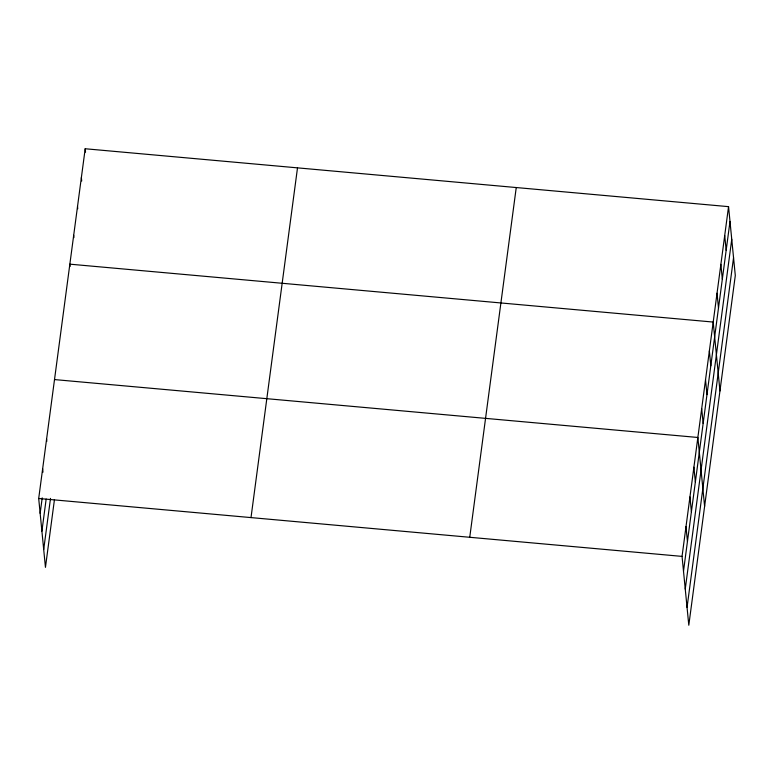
<?xml version="1.0" encoding="UTF-8"?>
<svg xmlns="http://www.w3.org/2000/svg" width="774" height="774" viewBox="0 0 774 774"><rect width="100%" height="100%" fill="white"/><g stroke="black" fill="none" stroke-linecap="round" stroke-linejoin="round"><path stroke-width="1.16" d="M54.461 499.569L45.453 567.352L38.7 498.485L85.198 148.753L728.547 206.648L735.3 275.515L688.802 625.247L682.049 556.39L728.547 206.648M40.151 513.317L42.212 497.856M41.902 531.148L46.169 499.036M43.702 549.521L50.504 498.388M251.008 517.593L297.506 167.861M469.741 537.282L516.248 187.54M683.5 571.222L729.998 221.48M685.251 589.053L731.749 239.311M687.051 607.416L733.549 257.684M54.509 379.579L697.858 437.474L704.611 506.341M38.7 498.485L682.049 556.39M724.716 235.509L726.167 250.331M720.875 264.36L722.326 279.191M717.043 293.211L718.495 308.042M719.955 390.928L713.202 322.061L69.854 264.166L70.076 266.44M709.361 350.922L710.822 365.744M705.53 379.773L706.981 394.605M701.689 408.624L703.15 423.455M693.901 467.206L695.362 482.038M689.953 496.937L691.405 511.759M685.996 526.659L687.457 541.49M85.198 148.753L85.537 152.168M81.367 177.604L81.705 181.029M77.526 206.455L77.748 208.738M73.694 235.306L73.917 237.589M46.604 439.032L46.827 441.315M42.657 468.763L42.986 472.179"/></g></svg>
